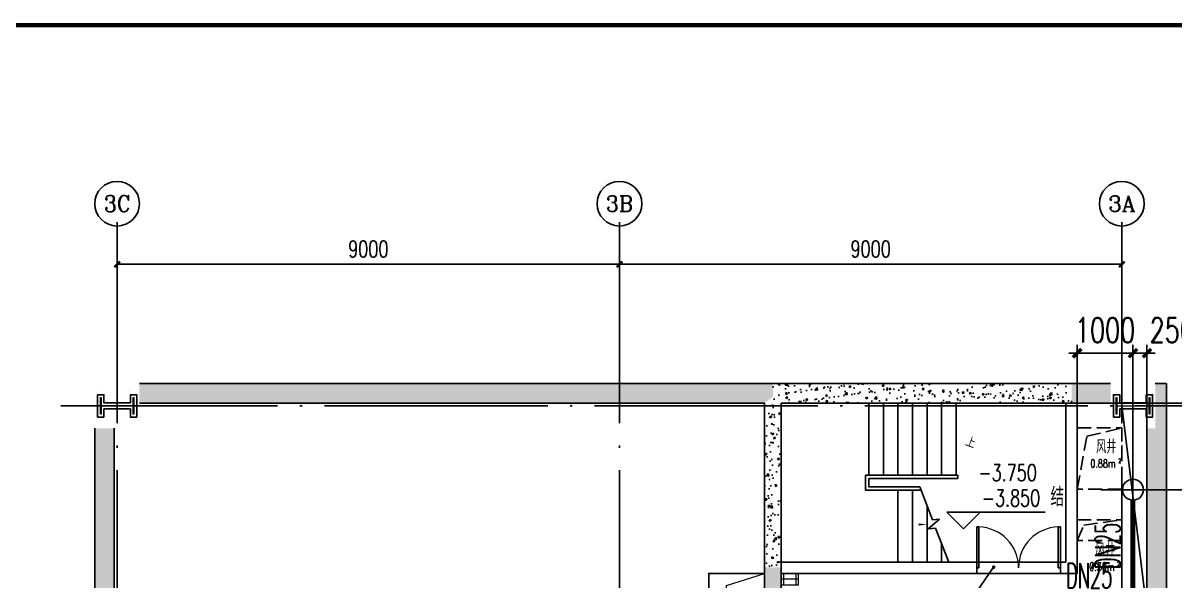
# Model space of a CAD drawing. Extents: x -452079 to 117456, y 3902 to 836955.
# Drawn here: x -152555 to -131917, y 523954 to 533952 of the extents above; entities that cross this region are included whole.
import ezdxf
from ezdxf.enums import TextEntityAlignment as Align

# ---------------------------------------------------------------- set-up
doc = ezdxf.new("R2010")
doc.units = 0
doc.header["$LTSCALE"] = 1000
doc.header["$MEASUREMENT"] = 0
doc.linetypes.add('DASH', pattern=[0.35, 0.25, -0.1])
doc.linetypes.add('DOTE', pattern=[2.42, 2, -0.2, 0.02, -0.2])
for name, color, linetype in [('0-cxFrame', 155, 'Continuous'), ('0-辅助线', 1, 'Continuous'), ('A-AXIS-D', 1, 'Continuous'), ('A-AXIS-DOTE', 14, 'DOTE'), ('A-AXIS-SYMB', 3, 'Continuous'), ('A-HATCH-2', 251, 'Continuous'), ('A-STAIR', 150, 'Continuous'), ('A-防火门窗', 1, 'Continuous'), ('AS-COLN', 6, 'Continuous'), ('AS-WALL', 40, 'Continuous'), ('AS-结构边线层', 200, 'Continuous'), ('DIM_喷淋', 6, 'Continuous'), ('PUB_TEXT', 7, 'Continuous'), ('SB_ZF喷头', 7, 'Continuous'), ('TEXT_喷淋', 6, 'Continuous'), ('TWT_DIM', 3, 'Continuous'), ('WALL', 2, 'Continuous'), ('建-墙-填充', 8, 'Continuous'), ('建-文字', 7, 'Continuous'), ('建-标高', 3, 'Continuous'), ('建-箭头', 3, 'Continuous')]:
    doc.layers.add(name, color=color, linetype=linetype)
for name, color, linetype, lineweight in [('0-cxText', 131, 'Continuous', 25), ('A-WALL-HATCH', 8, 'Continuous', 13), ('Gps-ZF喷淋', 6, 'TG_ZP', 60), ('S-col', 2, 'Continuous', 0)]:
    doc.layers.add(name, color=color, linetype=linetype, lineweight=lineweight)
doc.styles.add('_TCH_AXIS', font='COMPLEX', dxfattribs={"bigfont": 'GBCBIG'})
doc.styles.add('_TCH_DIM_T3', font='SIMPLEX', dxfattribs={"width": 0.705882, "bigfont": 'GBCBIG'})
doc.styles.add('_TWT_PIPEDN', font='SIMPLEX', dxfattribs={"width": 0.65, "height": 3.5, "bigfont": 'HZTXT'})
doc.styles.add('A-AREA', font='SIMPLEX', dxfattribs={"bigfont": 'GBCBIG'})
doc.styles.add('A-STANDARD', font='SIMPLEX', dxfattribs={"bigfont": 'GBCBIG'})
doc.styles.add('cx_tuming', font='')
doc.styles.add('cx_tuqian1', font='')
doc.styles.add('TG_LINETYPE', font='SIMPLEX', dxfattribs={"width": 0.8, "height": 3.5, "bigfont": 'HZTXT'})
doc.styles.add('黑体', font='', dxfattribs={"height": 12})
doc.styles.get('cx_tuming').set_extended_font_data('SimHei')
doc.styles.get('cx_tuqian1').set_extended_font_data('SimSun')
doc.styles.get('黑体').set_extended_font_data('SimHei')
doc.linetypes.add('TG_ZP', pattern='A,3,-0.6,["ZP",TG_LINETYPE,S=0.1,R=0,X=-0.52,Y=-0.15],0', length=3.6)
doc.dimstyles.new('_TCH_ARCH&&100', dxfattribs={"dimtxt": 297.5, "dimasz": 100, "dimexe": 100, "dimexo": 100, "dimgap": 126.25, "dimtad": 1, "dimdec": 0, "dimzin": 0, "dimdsep": 46, "dimtxsty": '_TCH_DIM_T3', "dimblk": 'ARCHTICK', "dimcen": 0.09, "dimclrt": 7, "dimazin": 2, "dimtfac": 1, "dimtdec": 0, "dimtix": 1, "dimtmove": 2, "dimatfit": 3, "dimfxl": 0, "dimtolj": 1, "dimtzin": 0, "dimarcsym": 0})
doc.dimstyles.new('_TCH_ARCH&&150', dxfattribs={"dimtxt": 446.25, "dimasz": 150, "dimexe": 150, "dimexo": 150, "dimgap": 189.375, "dimtad": 1, "dimdec": 0, "dimzin": 0, "dimdsep": 46, "dimtxsty": '_TCH_DIM_T3', "dimblk": 'ARCHTICK', "dimcen": 0.09, "dimclrt": 7, "dimazin": 2, "dimtfac": 1, "dimtdec": 0, "dimtix": 1, "dimtmove": 2, "dimatfit": 3, "dimfxl": 0, "dimtolj": 1, "dimtzin": 0, "dimarcsym": 0})
pattern_1 = [(50, (0, 0), (358.6301, -31.37607), [37.5, -412.5]), (355, (0, 0), (-69.37567, 376.09607), [30, -330]), (100.4514, (29.9, -2.6), (289.2547, 344.71977), [31.8701, -350.57106]), (46.1842, (0, 100), (533.6205, -82.7595), [56.25, -618.75]), (96.6356, (44.47, 93.1), (467.3314, 487.0589), [47.8051, -525.8565]), (351.1842, (0, 100), (467.331, 487.0593), [45, -495]), (21, (50, 75), (298.45353, -201.30945), [37.5, -412.5]), (326, (50, 75), (121.65767, 362.575), [30, -330]), (71.4514, (74.87, 58.22), (420.1113, 161.26525), [31.8701, -350.57106]), (37.5, (0, 0), (6.07993, 166.44693), [0, -326, 0, -335, 0, -331.25]), (7.5, (0, 0), (131.53477, 197.20586), [0, -191, 0, -318.5, 0, -126.25]), (327.5, (-111.5, 0), (266.91122, -11.277436), [0, -125, 0, -390, 0, -517.5]), (317.5, (-161.5, 0), (291.59308, 50.0525), [0, -162.5, 0, -259, 0, -367.5])]

# ---------------------------------------------------------------- blocks, each defined once
blk = doc.blocks.new('_ArchTick')
at = {"color": 0, "linetype": 'ByBlock', "const_width": 0.4}
blk.add_lwpolyline([(-0.5, -0.5), (0.5, 0.5)], dxfattribs=at)
blk = doc.blocks.new('*D396')
at = {"layer": 'A-AXIS-D', "color": 0, "lineweight": -2, "transparency": 16777216}
for p, q in [((170541, 115034), (170541, 115892)), ((170541, 115792), (179541, 115792)), ((179541, 115034), (179541, 115892))]:
    blk.add_line(p, q, dxfattribs=at)
at = {"layer": 'A-AXIS-D', "color": 0, "lineweight": -2, "transparency": 16777216, "xscale": 100, "yscale": 100, "zscale": 100, "rotation": 180}
blk.add_blockref('_ArchTick', (170541, 115792), dxfattribs=at)
at = {"layer": 'A-AXIS-D', "color": 0, "lineweight": -2, "transparency": 16777216, "xscale": 100, "yscale": 100, "zscale": 100}
blk.add_blockref('_ArchTick', (179541, 115792), dxfattribs=at)
at = {"layer": 'A-AXIS-D', "color": 7, "transparency": 16777216, "insert": (175041, 116067), "char_height": 297.5, "attachment_point": 5, "style": '_TCH_DIM_T3'}
blk.add_mtext('\\A1;9000', dxfattribs=at)
blk = doc.blocks.new('*D397')
at = {"layer": 'A-AXIS-D', "color": 0, "lineweight": -2, "transparency": 16777216}
for p, q in [((179541, 115034), (179541, 115892)), ((179541, 115792), (188541, 115792)), ((188541, 115034), (188541, 115892))]:
    blk.add_line(p, q, dxfattribs=at)
at = {"layer": 'A-AXIS-D', "color": 0, "lineweight": -2, "transparency": 16777216, "xscale": 100, "yscale": 100, "zscale": 100, "rotation": 180}
blk.add_blockref('_ArchTick', (179541, 115792), dxfattribs=at)
at = {"layer": 'A-AXIS-D', "color": 0, "lineweight": -2, "transparency": 16777216, "xscale": 100, "yscale": 100, "zscale": 100}
blk.add_blockref('_ArchTick', (188541, 115792), dxfattribs=at)
at = {"layer": 'A-AXIS-D', "color": 7, "transparency": 16777216, "insert": (184041, 116067), "char_height": 297.5, "attachment_point": 5, "style": '_TCH_DIM_T3'}
blk.add_mtext('\\A1;9000', dxfattribs=at)
blk = doc.blocks.new('$DorLib2D$00000002')
for p, q in [((-0.5, 0), (-0.5, 0.4875)), ((-0.475, 0.4875), (-0.5, 0.4875)), ((-0.475, 0), (-0.475, 0.4875)), ((0.475, 0), (0.475, 0.4875)), ((0.475, 0.4875), (0.5, 0.4875)), ((0.5, 0), (0.5, 0.4875)), ((-0.5, 0), (-0.475, 0)), ((0.5, 0), (0.475, 0))]:
    blk.add_line(p, q)
at = {"lineweight": 13}
for centre, start, end in [((-0.4875, 0), 0, 88.53072), ((0.4875, 0), 91.46928, 180)]:
    blk.add_arc(centre, 0.4875, start, end, dxfattribs=at)
blk = doc.blocks.new('_FZH')
at = {"layer": 'A-HATCH-2'}
blk.add_lwpolyline([(-0.437, -0.25), (-0.437, 0.25), (-0.297, 0.25), (-0.297, 0.067), (0.298, 0.067), (0.298, 0.25), (0.438, 0.25), (0.438, -0.25), (0.298, -0.25), (0.298, -0.068), (-0.297, -0.068), (-0.297, -0.25)], close=True, dxfattribs=at)
at = {"layer": 'S-col'}
blk.add_lwpolyline([(-0.375, -0.188), (-0.375, 0.187), (-0.36, 0.187), (-0.36, 0.005), (0.36, 0.005), (0.36, 0.187), (0.375, 0.187), (0.375, -0.188), (0.36, -0.188), (0.36, -0.005), (-0.36, -0.005), (-0.36, -0.188)], close=True, dxfattribs=at)
blk = doc.blocks.new('$LinePat$饰面砖')
at = {"color": 0}
for p, q in [((0, 0), (70, 0)), ((0, 0), (0, -100)), ((35, 0), (35, -100)), ((70, 0), (70, -100)), ((0, -100), (70, -100))]:
    blk.add_line(p, q, dxfattribs=at)
at = {"color": 0, "linetype": 'DASH'}
for p, q in [((0, -12.5), (70, -12.5)), ((0, -87.5), (70, -87.5))]:
    blk.add_line(p, q, dxfattribs=at)
blk = doc.blocks.new('TK22.A0+1 L(Dragon)')
at = {"layer": '0-cxFrame', "const_width": 0.5}
blk.add_lwpolyline([(-80, 10), (-1465, 10), (-1465, 831), (-80, 831)], close=True, dxfattribs=at)
at = {"style": '黑体', "flags": 4}
blk.add_attdef('图幅', text='', height=3.3, dxfattribs=at).set_placement((-40, 3), align=Align.RIGHT)
at = {"layer": '0-cxText', "flags": 4}
for tag, height, style, p in [('建设单位', 3.5, 'cx_tuming', (-45, 240)), ('项目名称', 3.5, 'cx_tuming', (-45, 210)), ('子项名称', 3.5, 'cx_tuming', (-45, 180)), ('工程编号', 3.3, 'cx_tuqian1', (-35, 165)), ('图名1', 3.5, 'cx_tuming', (-45, 87)), ('图名2', 3.5, 'cx_tuming', (-45, 79)), ('图名3', 3.5, 'cx_tuming', (-45, 71)), ('出图日期', 3.3, 'cx_tuqian1', (-39, 60)), ('专业', 3.3, 'cx_tuqian1', (-55, 52)), ('图号', 3.3, 'cx_tuqian1', (-55, 44)), ('版次', 3.3, 'cx_tuqian1', (-20, 44))]:
    blk.add_attdef(tag, text='', height=height, dxfattribs=dict(at, style=style)).set_placement(p, align=Align.MIDDLE)
blk = doc.blocks.new('$TwtSys$00000125')
blk.add_circle((0, 0, 0), 1)
blk = doc.blocks.new('*D424')
at = {"layer": 'DIM_喷淋', "color": 0, "lineweight": -2, "transparency": 16777216}
for p, q in [((-133219, 527140), (-130206, 527140)), ((-130356, 525590), (-130356, 527140)), ((-133219, 525590), (-130206, 525590))]:
    blk.add_line(p, q, dxfattribs=at)
at = {"layer": 'DIM_喷淋', "color": 0, "lineweight": -2, "transparency": 16777216, "xscale": 150, "yscale": 150, "zscale": 150}
for p, rotation in [((-130356, 527140), 90), ((-130356, 525590), 270)]:
    blk.add_blockref('_ArchTick', p, dxfattribs=dict(at, rotation=rotation))
at = {"layer": 'DIM_喷淋', "color": 7, "transparency": 16777216, "insert": (-130768, 526365), "char_height": 446.2, "attachment_point": 5, "rotation": 90, "style": '_TCH_DIM_T3'}
blk.add_mtext('\\A1;1550', dxfattribs=at)
blk = doc.blocks.new('*D425')
at = {"layer": 'DIM_喷淋', "color": 0, "lineweight": -2, "transparency": 16777216}
for p, q in [((-133219, 525590), (-130206, 525590)), ((-130356, 522590), (-130356, 525590)), ((-133219, 522590), (-130206, 522590))]:
    blk.add_line(p, q, dxfattribs=at)
at = {"layer": 'DIM_喷淋', "color": 0, "lineweight": -2, "transparency": 16777216, "xscale": 150, "yscale": 150, "zscale": 150}
for p, rotation in [((-130356, 525590), 90), ((-130356, 522590), 270)]:
    blk.add_blockref('_ArchTick', p, dxfattribs=dict(at, rotation=rotation))
at = {"layer": 'DIM_喷淋', "color": 7, "transparency": 16777216, "insert": (-130768, 524090), "char_height": 446.2, "attachment_point": 5, "rotation": 90, "style": '_TCH_DIM_T3'}
blk.add_mtext('\\A1;3000', dxfattribs=at)
blk = doc.blocks.new('*D436')
at = {"layer": 'TWT_DIM', "color": 0, "lineweight": -2, "transparency": 16777216}
for p, q in [((-133669, 525740), (-133669, 528186)), ((-132669, 525740), (-132669, 528186)), ((-133669, 528036), (-133819, 528036)), ((-133669, 528036), (-132669, 528036)), ((-132669, 528036), (-132519, 528036))]:
    blk.add_line(p, q, dxfattribs=at)
at = {"layer": 'TWT_DIM', "color": 0, "lineweight": -2, "transparency": 16777216, "xscale": 150, "yscale": 150, "zscale": 150}
blk.add_blockref('_ArchTick', (-133669, 528036), dxfattribs=at)
at = {"layer": 'TWT_DIM', "color": 0, "lineweight": -2, "transparency": 16777216, "xscale": 150, "yscale": 150, "zscale": 150, "rotation": 180}
blk.add_blockref('_ArchTick', (-132669, 528036), dxfattribs=at)
at = {"layer": 'TWT_DIM', "color": 7, "transparency": 16777216, "insert": (-133169, 528449), "char_height": 446.2, "attachment_point": 5, "style": '_TCH_DIM_T3'}
blk.add_mtext('\\A1;1000', dxfattribs=at)
blk = doc.blocks.new('*D437')
at = {"layer": 'TWT_DIM', "color": 0, "lineweight": -2, "transparency": 16777216}
for p, q in [((-132669, 525740), (-132669, 528186)), ((-132419, 525740), (-132419, 528186)), ((-132669, 528036), (-132819, 528036)), ((-132669, 528036), (-132419, 528036)), ((-132419, 528036), (-132269, 528036))]:
    blk.add_line(p, q, dxfattribs=at)
at = {"layer": 'TWT_DIM', "color": 0, "lineweight": -2, "transparency": 16777216, "xscale": 150, "yscale": 150, "zscale": 150}
blk.add_blockref('_ArchTick', (-132669, 528036), dxfattribs=at)
at = {"layer": 'TWT_DIM', "color": 0, "lineweight": -2, "transparency": 16777216, "xscale": 150, "yscale": 150, "zscale": 150, "rotation": 180}
blk.add_blockref('_ArchTick', (-132419, 528036), dxfattribs=at)
at = {"layer": 'TWT_DIM', "color": 7, "transparency": 16777216, "insert": (-131965, 528449), "char_height": 446.2, "attachment_point": 5, "style": '_TCH_DIM_T3'}
blk.add_mtext('\\A1;250', dxfattribs=at)
blk = doc.blocks.new('A$C515E426B')
at = {"layer": 'A-HATCH-2'}
h = blk.add_hatch(dxfattribs=at)
h.set_pattern_fill('混凝土', color=8, scale=50)
h.set_pattern_definition(pattern_1)
h.paths.add_polyline_path([(170940.7, 113654.4), (170940.7, 113304.4), (182140.7, 113304.4), (182290.7, 113421), (182290.7, 113654.4)])
h = blk.add_hatch(dxfattribs=at)
h.set_pattern_fill('混凝土', color=8, scale=50)
h.set_pattern_definition(pattern_1)
h.paths.add_polyline_path([(187640.7, 113304.4), (187640.7, 113654.4), (182290.7, 113654.4), (182290.7, 113421), (182440.7, 113304.4)])
h = blk.add_hatch(dxfattribs=at)
h.set_pattern_fill('混凝土', color=8, scale=50)
h.set_pattern_definition(pattern_1)
h.paths.add_polyline_path([(188990.7, 95704.5), (189140.7, 95704.5), (189140.7, 94904.5), (189340.7, 94904.5), (189340.7, 113654.4), (189140.7, 113654.4), (189140.7, 112854.4), (188990.7, 112854.4)])
h = blk.add_hatch(dxfattribs=at)
h.set_pattern_fill('混凝土', color=8, scale=50)
h.set_pattern_definition(pattern_1)
h.paths.add_polyline_path([(182290.7, 113421), (182140.7, 113304.4), (182140.7, 110364.5), (182440.7, 110364.5), (182440.7, 113304.4)])
h = blk.add_hatch(dxfattribs=at)
h.set_pattern_fill('混凝土', color=8, scale=50)
h.set_pattern_definition(pattern_1)
h.paths.add_polyline_path([(170140.7, 95704.5), (170490.7, 95704.5), (170490.7, 112854.4), (170140.7, 112854.4)])
h = blk.add_hatch(dxfattribs=at)
h.set_pattern_fill('混凝土', color=8, scale=50)
h.set_pattern_definition(pattern_1)
h.paths.add_polyline_path([(182440.7, 110364.5), (182140.7, 110364.5), (182140.7, 95253.6), (182290.7, 95136.9), (182440.7, 95253.6)])
at = {"layer": '建-墙-填充'}
blk.add_hatch(color=8, dxfattribs=at).paths.add_polyline_path([(188340.7, 113304.4), (188340.7, 113654.4), (187640.7, 113654.4), (187640.7, 113304.4)])
at = {"layer": 'A-AXIS-D'}
for centre in [(170540.7, 116878.4), (179540.7, 116878.4), (188540.7, 116878.4)]:
    blk.add_circle(centre, 400, dxfattribs=at)
at = {"layer": 'A-AXIS-DOTE', "color": 8, "ltscale": 2}
for p, q in [((192774.8, 113254.5), (169534.8, 113254.5)), ((188540.7, 113254.5), (192522.2, 80696))]:
    blk.add_line(p, q, dxfattribs=at)
for points in [[(170540.7, 93584.5), (170540.7, 116544.5)], [(179540.7, 93584.5), (179540.7, 116544.5)], [(188540.7, 93584.5), (188540.7, 116544.5)]]:
    blk.add_lwpolyline(points, dxfattribs=at)
at = {"layer": 'A-AXIS-SYMB'}
blk.add_line((186244.8, 110364.5), (185789, 109704.5), dxfattribs=at)
at = {"layer": 'A-AXIS-SYMB', "const_width": 32}
blk.add_lwpolyline([(186253.9, 110377.7, 1), (186235.8, 110351.3, 1)], format="xyb", close=True, dxfattribs=at)
at = {"layer": 'A-STAIR'}
for p, q in [((184010.7, 113304.4), (182440.7, 113304.4)), ((182440.7, 113304.4), (182440.7, 110454.4)), ((185570.7, 113304.4), (184010.7, 113304.4)), ((184010.7, 112014.4), (184010.7, 113304.4)), ((184010.7, 112014.4), (184010.7, 113304.4)), ((184270.7, 112014.4), (184270.7, 113304.4)), ((184530.7, 112014.4), (184530.7, 113304.4)), ((184790.7, 112014.4), (184790.7, 113304.4)), ((185050.7, 112014.4), (185050.7, 113304.4)), ((185310.7, 112014.4), (185310.7, 113304.4)), ((185570.7, 112014.4), (185570.7, 113304.4)), ((185600.7, 112014.4), (183950.7, 112014.4)), ((183950.7, 112014.4), (183950.7, 111744.4)), ((185570.7, 111954.4), (184010.7, 111954.4)), ((185600.7, 111954.4), (184010.7, 111954.4)), ((184010.7, 111954.4), (184010.7, 111804.4)), ((184010.7, 111804.4), (184010.7, 111954.4)), ((185600.7, 111954.4), (185600.7, 112014.4)), ((183950.7, 111744.4), (184943.8, 111744.4)), ((184010.7, 111804.4), (184920.7, 111804.4)), ((184530.7, 111804.4), (184010.7, 111804.4)), ((184530.7, 111804.4), (184920.7, 111804.4)), ((184530.7, 111744.4), (184530.7, 110454.4)), ((184530.7, 110454.4), (184530.7, 111744.4)), ((184790.7, 111744.4), (184790.7, 110454.4)), ((185148.4, 111213.2), (184920.7, 111804.4)), ((185050.7, 111466.9), (185050.7, 110454.4)), ((185071.5, 111049.9), (185274.3, 111226.6)), ((185205.8, 111064.2), (185071.5, 111049.9)), ((185274.3, 111226.6), (185148.4, 111213.2)), ((185440.7, 110454.4), (185205.8, 111064.2)), ((185310.7, 110791.9), (185310.7, 110454.4)), ((182440.7, 110454.4), (184530.7, 110454.4)), ((184530.7, 110454.4), (185440.7, 110454.4))]:
    blk.add_line(p, q, dxfattribs=at)
at = {"layer": 'A-WALL-HATCH'}
blk.add_lwpolyline([(181140.7, 95243.6), (181458.6, 110036.8), (182140.7, 110254.5)], dxfattribs=at)
at = {"layer": 'A-防火门窗', "color": 1}
for p, q in [((185940.7, 110454.5), (187440.7, 110454.5)), ((185940.7, 110254.5), (187440.7, 110254.5))]:
    blk.add_line(p, q, dxfattribs=at)
at = {"layer": 'AS-COLN'}
for p, q in [((170240.7, 113554.4), (170240.7, 113554.4)), ((170490.7, 113554.4), (170490.7, 113554.4)), ((170740.7, 113554.4), (170740.7, 113554.4)), ((182290.7, 113654.4), (170940.7, 113654.4)), ((187640.7, 113654.4), (182290.7, 113654.4)), ((188340.7, 113654.4), (187640.7, 113654.4)), ((189340.7, 113654.4), (189140.7, 113654.4)), ((189340.7, 113654.4), (189340.7, 94904.5)), ((182140.7, 113304.4), (170940.7, 113304.4)), ((182140.7, 113304.4), (182140.7, 110364.5)), ((182440.7, 113304.4), (182440.7, 110364.5)), ((187640.7, 113304.4), (182440.7, 113304.4)), ((188340.7, 113304.4), (187640.7, 113304.4)), ((170140.7, 112854.4), (170140.7, 95704.5)), ((170490.7, 112854.4), (170490.7, 95704.5)), ((188990.7, 112854.4), (188990.7, 95704.5)), ((182140.7, 110364.5), (182140.7, 95253.6)), ((182440.7, 110364.5), (182440.7, 95253.6))]:
    blk.add_line(p, q, dxfattribs=at)
blk.add_lwpolyline([(181140.7, 95243.6), (182140.7, 95243.6), (182140.7, 110254.5), (181140.7, 110254.5)], close=True, dxfattribs=at)
at = {"layer": 'AS-WALL'}
for p, q in [((187540.7, 113304.4), (187540.7, 110454.5)), ((187740.7, 113304.4), (187740.7, 110254.5)), ((185940.7, 110454.5), (182440.7, 110454.5)), ((185940.7, 110254.5), (185940.7, 110454.5)), ((187540.7, 110454.5), (187440.7, 110454.5)), ((187440.7, 110454.5), (187440.7, 110254.5)), ((182440.7, 110254.5), (185940.7, 110254.5)), ((187440.7, 110254.5), (187740.7, 110254.5))]:
    blk.add_line(p, q, dxfattribs=at)
at = {"layer": 'AS-结构边线层', "linetype": 'DASH'}
for points in [[(187740.7, 112864.5), (188540.7, 112864.5), (188540.7, 111764.5), (187740.7, 111764.5)], [(187740.7, 111214.5), (188540.7, 111214.5), (188540.7, 110844.5), (187740.7, 110844.5)]]:
    blk.add_lwpolyline(points, close=True, dxfattribs=at)
for points in [[(187740.7, 111764.5), (187914.8, 112709.5), (188540.7, 112859.5)], [(187740.7, 110844.5), (187860, 111116.7), (188540.7, 111214.5)]]:
    blk.add_lwpolyline(points, dxfattribs=at)
at = {"layer": '建-标高'}
for p, q in [((185704.8, 111049.5), (185404.8, 111349.5)), ((185404.8, 111349.5), (187164.8, 111349.5)), ((185704.8, 111049.5), (186004.8, 111349.5))]:
    blk.add_line(p, q, dxfattribs=at)
at = {"layer": '建-箭头'}
blk.add_lwpolyline([(185700.7, 112629.4, 0, 0, 0), (183225.7, 112629.4, 0, 0, 0), (183225.7, 111129.4, 0, 0, 0), (185050.7, 111129.4, 0, 40, 0), (184900.7, 111129.4, 0, 0, 0)], format="xyseb", dxfattribs=at)
at = {"layer": 'A-WALL-HATCH', "xscale": 3.019102133014555, "yscale": 3, "zscale": 3, "rotation": 270.0001690309123}
blk.add_blockref('$LinePat$饰面砖', (182740.7, 110254.5), dxfattribs=at)
at = {"layer": 'A-防火门窗', "color": 1, "xscale": 1500, "yscale": 1500, "zscale": 200}
blk.add_blockref('$DorLib2D$00000002', (186690.7, 110354.5), dxfattribs=at)
at = {"layer": 'AS-COLN', "xscale": 800, "yscale": 800, "zscale": 800}
for p in [(170540.7, 113254.4), (188740.7, 113254.4)]:
    blk.add_blockref('_FZH', p, dxfattribs=at)
at = {"layer": 'A-防火门窗', "style": 'A-AREA'}
for p in [(188081.3, 112404.5), (188061.3, 110554.5)]:
    blk.add_text('风井', height=241.13, dxfattribs=at).set_placement(p)
at = {"layer": 'A-防火门窗', "style": 'A-AREA', "width": 0.705882}
for s, height, p in [('0.88m', 148.75, (187977.3, 112148.5)), ('2', 74.4, (188477.3, 112236)), ('0.30m', 148.75, (187957.3, 110298.5)), ('2', 74.4, (188457.3, 110386))]:
    blk.add_text(s, height=height, dxfattribs=at).set_placement(p)
at = {"layer": 'PUB_TEXT', "style": '_TCH_AXIS'}
for s, height, p, p2 in [('3C', 294.28, (170302.4, 116731.3), (170778.9, 116731.3)), ('3B', 282.17, (179298.8, 116737.4), (179782.5, 116737.4)), ('3A', 276.42, (188297.1, 116740.2), (188784.2, 116740.2))]:
    blk.add_text(s, height=height, dxfattribs=at).set_placement(p, p2, align=Align.FIT)
at = {"layer": 'PUB_TEXT', "style": 'A-STANDARD', "width": 0.705882}
for s, p in [('-3.750', (185974.8, 111909.5)), ('-3.850', (186034.8, 111454.5))]:
    blk.add_text(s, height=297.5, dxfattribs=at).set_placement(p)
at = {"layer": 'PUB_TEXT', "style": 'A-STANDARD'}
blk.add_text('结', height=337.6, dxfattribs=at).set_placement((187264.8, 111454.5))
at = {"layer": '建-文字', "style": 'A-STANDARD'}
blk.add_text('上', height=168.8, rotation=339.92971, dxfattribs=at).set_placement((185723.1, 112547.2))
at = {"layer": 'A-AXIS-D'}
for base, p1, p2, picture, middle in [((179540.7, 115792.3), (170540.7, 114934.3), (179540.7, 114934.3), '*D396', (175040.7, 116067.3)), ((188540.7, 115792.3), (179540.7, 114934.3), (188540.7, 114934.3), '*D397', (184040.7, 116067.3))]:
    dim = blk.add_linear_dim(base=base, p1=p1, p2=p2, angle=0, dimstyle='_TCH_ARCH&&100', override={"dimgap": 0}, dxfattribs=at)
    dim.commit()
    dim.dimension.update_dxf_attribs({"geometry": picture, "text_midpoint": middle, "dimtype": 161})

msp = doc.modelspace()

# ---------------------------------------------------------------- linework, layer by layer
at = {"layer": '0-辅助线', "color": 8}
for p, q in [((-132669.21, 526532.1), (-132669.21, 524705.05)), ((-133246.45, 525590.06), (-132507.69, 525590.06))]:
    msp.add_line(p, q, dxfattribs=at)
at = {"layer": 'Gps-ZF喷淋', "const_width": 90}
msp.add_lwpolyline([(-132669.21, 523600.85), (-132669.21, 525402.56)], dxfattribs=at)

# ---------------------------------------------------------------- block references
at = {"layer": '0-cxFrame', "xscale": 150, "yscale": 150, "zscale": 150}
msp.add_blockref('TK22.A0+1 L(Dragon)', (-105368.56, 409264.62), dxfattribs=at)
at = {"layer": 'SB_ZF喷头', "xscale": 187.5, "yscale": 187.5, "zscale": 187.5}
msp.add_blockref('$TwtSys$00000125', (-132669.21, 525590.06), dxfattribs=at)
at = {"layer": 'WALL'}
msp.add_blockref('A$C515E426B', (-321409.86, 413836.46), dxfattribs=at)

# ---------------------------------------------------------------- texts
at = {"layer": 'TEXT_喷淋', "style": '_TWT_PIPEDN', "width": 0.52}
msp.add_text('DN25', height=450, rotation=90, dxfattribs=at).set_placement((-132894.21, 524166.46))
msp.add_text('DN25', height=450, dxfattribs=at).set_placement((-133871.27, 523825.85))

# ---------------------------------------------------------------- dimensions: what is measured, and where the dimension line sits
at = {"layer": 'DIM_喷淋'}
for p1, p2, picture, middle in [((-133369.21, 525590.06), (-133369.21, 527139.84), '*D424', (-130768.48, 526364.95)), ((-133369.21, 522590.06), (-133369.21, 525590.06), '*D425', (-130768.48, 524090.06))]:
    dim = msp.add_aligned_dim(p1=p1, p2=p2, distance=-3013.22, dimstyle='_TCH_ARCH&&150', dxfattribs=at)
    dim.commit()
    dim.dimension.update_dxf_attribs({"geometry": picture, "text_midpoint": middle})
at = {"layer": 'TWT_DIM'}
dim = msp.add_aligned_dim(p1=(-133669.21, 525590.06), p2=(-132669.21, 525590.06), distance=2445.98, dimstyle='_TCH_ARCH&&150', dxfattribs=at)
dim.commit()
dim.dimension.update_dxf_attribs({"geometry": '*D436', "text_midpoint": (-133169.21, 528448.54)})
dim = msp.add_linear_dim(base=(-132419.21, 528036.04), p1=(-132669.21, 525590.06), p2=(-132419.21, 525590.06), angle=0, dimstyle='_TCH_ARCH&&150', dxfattribs=at)
dim.commit()
dim.dimension.update_dxf_attribs({"geometry": '*D437', "text_midpoint": (-131965.46, 528448.54), "dimtype": 161})

doc.saveas('drawing.dxf')
